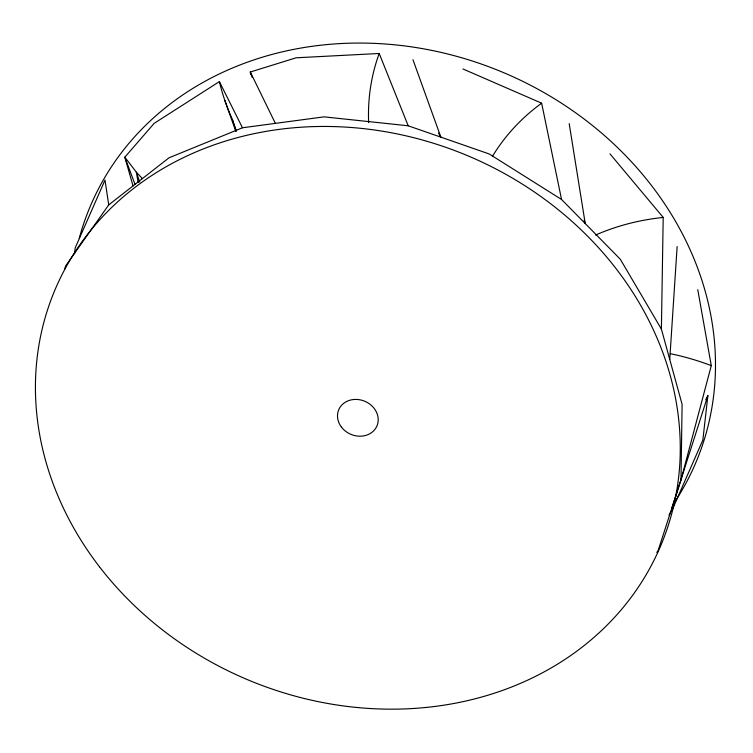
<?xml version="1.0" encoding="UTF-8"?>
<svg xmlns="http://www.w3.org/2000/svg" width="753" height="753" viewBox="0 0 753 753"><rect width="100%" height="100%" fill="white"/><g stroke="black" fill="none" stroke-linecap="round" stroke-linejoin="round"><path stroke-width="1.13" d="M656.795 552.438L658.141 550.537L680.994 479.887L682.105 404.361L661.398 329.089L620.274 259.201L561.55 199.479L489.224 153.97L408.211 125.789L324.054 116.856L242.466 127.775L169.02 157.801L108.724 204.891L65.68 265.837L64.607 269.16M661.398 329.089L663.205 217.448L609.958 153.838M669.746 359.435L677.135 246.57M74.528 253.695L75.168 247.991L105.006 180.071L108.724 204.891M705.749 399.796L707.886 395.645L702.841 440.081L673.013 508.002L669.003 515.174M680.994 479.887L711.284 365.619L697.767 289.679M671.78 508.379L707.886 395.645M242.466 127.775L219.377 81.616L154.186 123.323L124.838 157.189L133.036 185.897M408.211 125.789L379.201 53.482L296.117 57.793L250.316 72.015L250.617 74.331M462.944 68.965L541.652 103.199L561.55 199.479M142.411 178.677L136.302 172.117L124.838 157.189L135.098 184.598M438.547 133.065L440.872 137.15L412.964 59.722M275.363 123.37L250.316 72.015L252.246 77.531M224.818 100.375L235.849 131.38M584.083 220.224L585.232 223.556L569.193 123.614M139.747 182.113L136.302 172.117L138.157 182.508M236.188 130.787L232.112 118.786L236.131 131.022M231.632 117.713A233.119 201.484 22.9 0 1 219.377 81.616M595.604 235.04A233.119 201.484 22.9 0 1 663.205 217.448M670.264 353.675A233.119 201.484 22.9 0 1 711.284 365.619M677.079 498.382A328.788 284.163 22.9 0 1 675.836 500.331M79.234 238.372A328.788 284.163 22.9 0 1 506.731 73.973A328.788 284.163 22.9 0 1 677.691 497.404M492.415 156.417A233.119 201.484 22.9 0 1 541.652 103.199M368.65 122.635A233.119 201.484 22.9 0 1 379.201 53.482M341.533 427.215A20.764 17.95 22.9 0 0 376.556 426.8A20.764 17.95 22.9 0 0 355.454 399.41A20.764 17.95 22.9 0 0 341.533 427.215M99.481 566.793A328.788 284.163 22.9 0 0 654.075 560.157A328.788 284.163 22.9 0 0 319.987 126.476A328.788 284.163 22.9 0 0 99.481 566.793"/></g></svg>
